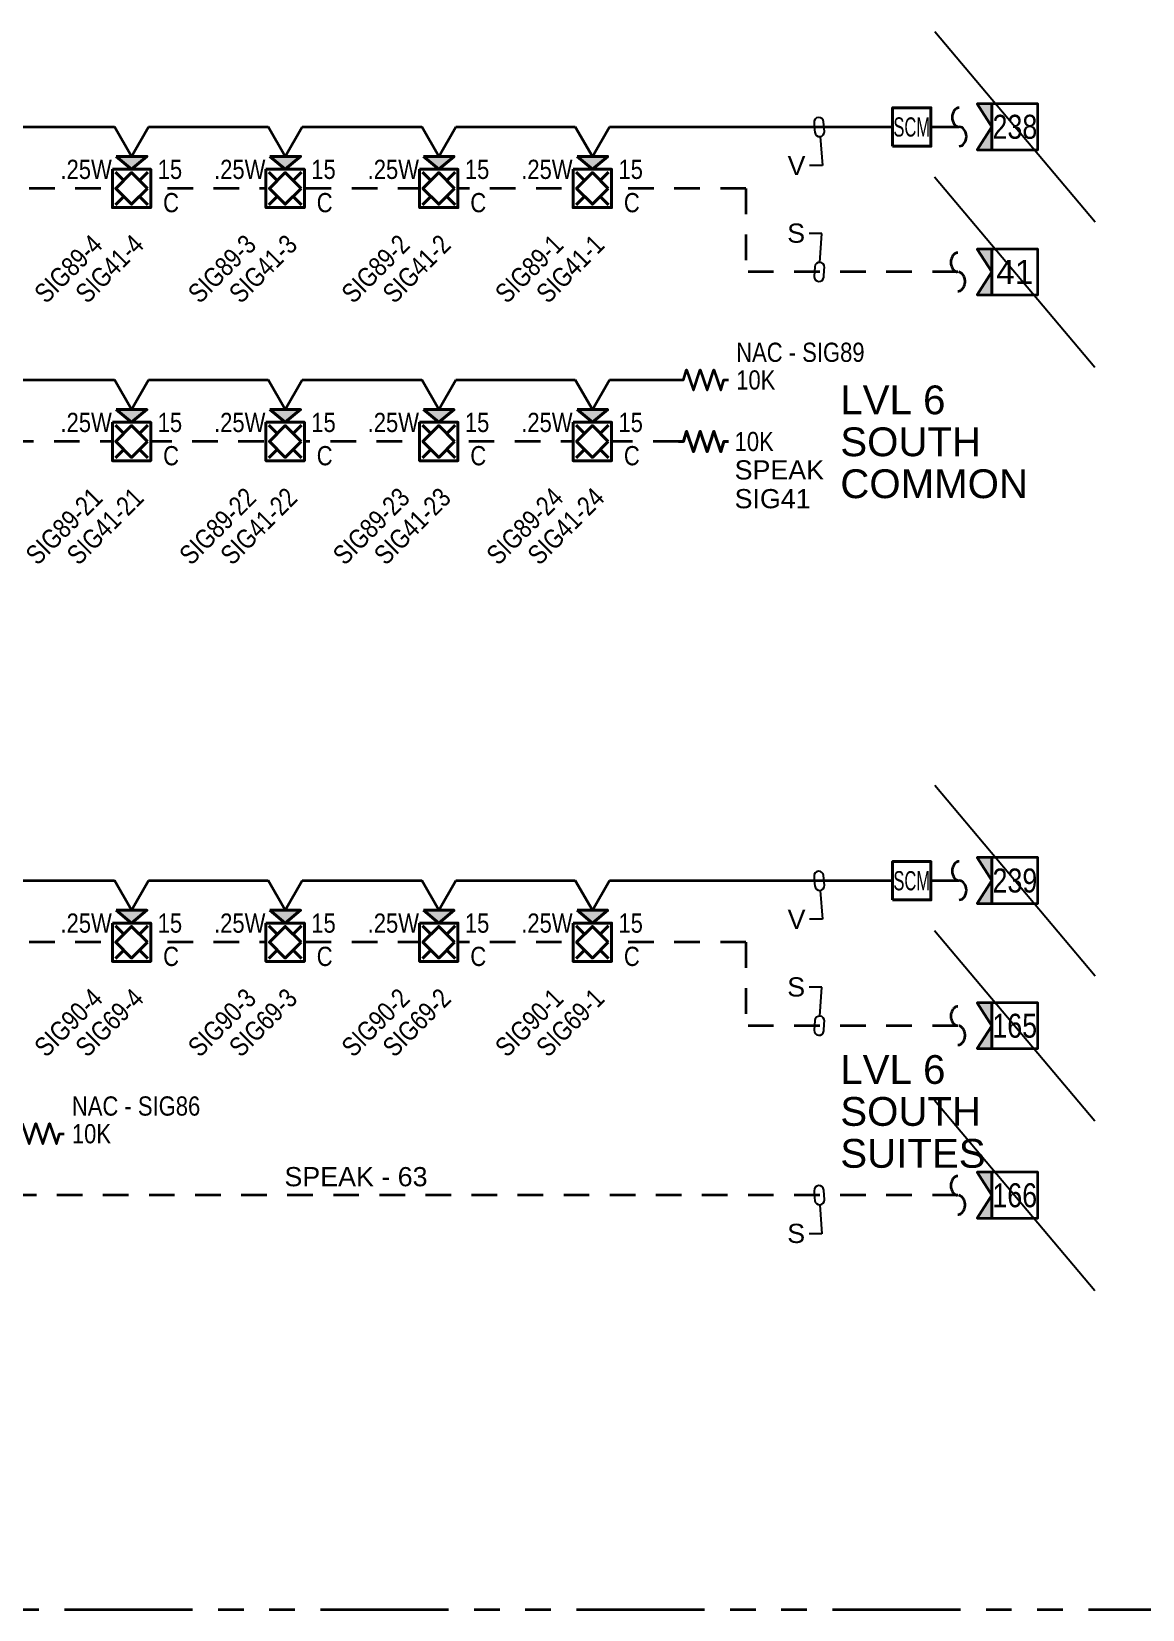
# Model space of a CAD drawing. Header units: inches. Extents: x 84 to 207, y -12 to 77.
# Drawn here: x 137.6 to 143.03, y 37.36 to 45.07 of the extents above; entities that cross this region are included whole.
import ezdxf
from ezdxf import colors
from ezdxf.entities.mleader import LeaderData, LeaderLine
from ezdxf.enums import TextEntityAlignment as Align
from ezdxf.math import Vec2, Vec3

# ---------------------------------------------------------------- set-up
doc = ezdxf.new("R2010")
doc.units = ezdxf.units.IN
doc.header["$MEASUREMENT"] = 0
doc.set_wipeout_variables(frame=1)
doc.linetypes.add('HIDDEN2', pattern=[0.1875, 0.125, -0.0625])
doc.linetypes.add('PHANTOM2', pattern=[1.25, 0.625, -0.125, 0.125, -0.125, 0.125, -0.125])
for name, color, linetype, lineweight in [('F-ALRM-DTCT', 23, 'Continuous', 40), ('F-ALRM-INDC', 83, 'Continuous', 40), ('F-ALRM-WIRE', 6, 'Continuous', 35), ('F-ALRM-WIRE-DTCT', 151, 'Continuous', 35), ('F-ALRM-WIRE-INDC', 3, 'Continuous', 35), ('F-ALRM-WIRE-SPKR', 221, 'HIDDEN2', 35), ('F-ANNO-DTCT', 151, 'Continuous', 25), ('F-ANNO-DTCT-ADDR', 143, 'Continuous', 25), ('F-ANNO-DTCT-DESC', 150, 'Continuous', 25), ('F-ANNO-DTCT-NOTE', 140, 'Continuous', 25), ('F-ANNO-INDC', 3, 'Continuous', 25), ('F-ANNO-INDC-ADDR', 91, 'Continuous', 25), ('F-ANNO-INDC-CAND', 120, 'Continuous', 25), ('F-ANNO-INDC-DESC', 111, 'Continuous', 25), ('F-ANNO-INDC-NOTE', 110, 'Continuous', 25), ('F-ANNO-KEYN', 7, 'Continuous', 25), ('F-ANNO-SPKR-ADDR', 210, 'Continuous', 25), ('F-ANNO-SPKR-WATT', 220, 'Continuous', 25), ('F-ANNO-TEXT', 7, 'Continuous', 25), ('F-ANNO-WIPE', 7, 'Continuous', 0)]:
    doc.layers.add(name, color=color, linetype=linetype, lineweight=lineweight)
doc.styles.add('Annotative', font='arial.ttf')
doc.styles.add('Body', font='', dxfattribs={"height": 0.09375})
doc.styles.add('MtXpl_Arial_Narrow', font='arial.ttf')
doc.styles.get("Standard").update_dxf_attribs({"font": 'arial.ttf'})
doc.styles.get('Body').set_extended_font_data('Arial Narrow')

# ---------------------------------------------------------------- blocks, each defined once
blk = doc.blocks.new('*U22')
at = {"color": 0, "linetype": 'ByBlock', "lineweight": -2, "style": 'Body', "flags": 9}
blk.add_attdef('WIREDROP', text='', height=0.00938, dxfattribs=at).set_placement((0, -0.1449), align=Align.MIDDLE_CENTER)
at = {"layer": 'F-ANNO-INDC-ADDR', "style": 'Body', "flags": 8}
blk.add_attdef('NACTAG', text='', height=0.0938, rotation=45, dxfattribs=at).set_placement((-0.2007, -0.2176), align=Align.TOP_RIGHT)
at = {"layer": 'F-ANNO-INDC-DESC', "lineweight": 30, "flags": 51}
blk.add_attdef('DESCRIPTION', text='', height=0.0938, rotation=45, dxfattribs=at).set_placement((0.2007, -0.2176), align=Align.TOP_RIGHT)
at = {"layer": 'F-ANNO-INDC-NOTE', "lineweight": 30, "flags": 104}
blk.add_attdef('NOTES', text='', height=0.0938, dxfattribs=at).set_placement((-0.1927, -0.0693), align=Align.MIDDLE_RIGHT)
at = {"layer": 'F-ANNO-SPKR-ADDR', "style": 'Body', "flags": 8}
blk.add_attdef('SPEAKTAG', text='', height=0.0938, rotation=45, dxfattribs=at).set_placement((0, -0.2176), align=Align.TOP_RIGHT)
at = {"linetype": 'ByBlock', "ltscale": 0.5}
blk.add_wipeout([(-0.0938, 0.0937), (0.0937, 0.0937), (0.0937, -0.0938), (-0.0938, -0.0938)], dxfattribs=at).dxf.layer = 'F-ANNO-WIPE'
at = {"color": 0, "linetype": 'ByBlock', "lineweight": -2, "ltscale": 0.5}
for p, q in [((-0.0387, -0.0387), (-0.0793, -0.0793)), ((0.0793, -0.0793), (0.0387, -0.0387))]:
    blk.add_line(p, q, dxfattribs=at)
at = {"color": 0, "linetype": 'ByBlock', "lineweight": -2, "style": 'Body', "flags": 9}
blk.add_attdef('WIRE', (-0.0007, 0), '', height=0.00938, dxfattribs=at)
for tag, p in [('CONNFROM_SPEAK', (0, -0.1336)), ('CONNFROM_NAC', (0, -0.121)), ('ELEVATION', (0, -0.1084)), ('PID', (0, -0.0962))]:
    blk.add_attdef(tag, text='', height=0.00938, dxfattribs=at).set_placement(p, align=Align.MIDDLE_CENTER)
at = {"layer": 'F-ANNO-INDC', "style": 'Body', "flags": 8}
blk.add_attdef('CEIL', text='', height=0.0938, dxfattribs=at).set_placement((0.1927, -0.0693), align=Align.MIDDLE_CENTER)
at = {"layer": 'F-ANNO-INDC-CAND', "style": 'Body', "flags": 8}
blk.add_attdef('CD', text='', height=0.0938, dxfattribs=at).set_placement((0.1871, 0.0933), align=Align.MIDDLE_CENTER)
at = {"layer": 'F-ANNO-INDC-NOTE', "style": 'Body'}
blk.add_attdef('NOTE', text='', height=0.0938, dxfattribs=at).set_placement((-0.1927, -0.0693), align=Align.MIDDLE_CENTER)
at = {"linetype": 'ByBlock'}
blk.add_wipeout([(-0.075, 0.1562), (0, 0.0937), (0.075, 0.1562)], dxfattribs=at).dxf.layer = 'F-ANNO-WIPE'
h = blk.add_hatch(color=0)
h.dxf.hatch_style = 1
h.paths.add_polyline_path([(0.075, 0.1562), (-0.075, 0.1562), (0, 0.0937)])
at = {"color": 0, "linetype": 'ByBlock', "lineweight": -2, "ltscale": 0.5}
for p, q in [((-0.0387, 0.0387), (-0.0793, 0.0793)), ((0.0793, 0.0793), (0.0387, 0.0387))]:
    blk.add_line(p, q, dxfattribs=at)
at = {"color": 0, "linetype": 'ByBlock', "lineweight": -2}
blk.add_lwpolyline([(-0.075, 0.1562), (0, 0.0937), (0.075, 0.1562)], close=True, dxfattribs=at)
at = {"color": 0, "linetype": 'ByBlock', "lineweight": -2, "ltscale": 0.5}
for points in [[(-0.0938, 0.0937), (0.0937, 0.0937), (0.0937, -0.0938), (-0.0938, -0.0938)], [(0.0774, 0), (0, 0.0774), (-0.0774, 0), (0, -0.0774)]]:
    blk.add_lwpolyline(points, close=True, dxfattribs=at)
at = {"layer": 'F-ANNO-INDC', "style": 'Body', "flags": 8}
for tag, p in [('WG', (-0.1927, 0.229)), ('WP', (0.1927, 0.229))]:
    blk.add_attdef(tag, text='', height=0.0938, dxfattribs=at).set_placement(p, align=Align.MIDDLE_CENTER)
at = {"layer": 'F-ANNO-SPKR-WATT', "linetype": 'Continuous', "style": 'Body', "flags": 8}
blk.add_attdef('WATT', text='', height=0.0938, dxfattribs=at).set_placement((-0.2221, 0.0933), align=Align.MIDDLE_CENTER)
blk = doc.blocks.new('*U120')
at = {"color": 0, "linetype": 'ByBlock', "lineweight": -2}
for points in [[(0, 0.1557), (-0.0833, 0.3)], [(0, 0.1557), (0.0833, 0.3)], [(0.0833, 0.3), (1.7917, 0.3)]]:
    blk.add_lwpolyline(points, dxfattribs=at)
blk = doc.blocks.new('TML-LEFT')
at = {"layer": 'F-ALRM-WIRE'}
h = blk.add_hatch(color=256, dxfattribs=at)
h.dxf.hatch_style = 1
h.paths.add_polyline_path([(0.0717, 0.1119), (0, 0.1119), (0.0717, 0), (0, -0.1119), (0.0717, -0.1119)])
for points in [[(0.0717, 0.1119), (0, 0.1119), (0.0717, 0), (0, -0.1119), (0.0717, -0.1119)], [(0.0717, -0.1119), (0.2956, -0.1119), (0.2956, 0.1119), (0.0717, 0.1119)]]:
    blk.add_lwpolyline(points, close=True, dxfattribs=at)
at = {"style": 'Annotative'}
blk.add_attdef('#', text='', height=0.1172, dxfattribs=at).set_placement((0.1837, 0), align=Align.MIDDLE_CENTER)
blk = doc.blocks.new('*U86')
at = {"color": 0}
for centre, major_axis in [((-0.046875, 0), (-0.046875, 0)), ((0.046875, 0), (0.046875, 0))]:
    blk.add_ellipse(centre, major_axis=major_axis, ratio=0.7409255, start_param=0, end_param=3.14159265, dxfattribs=at)
blk = doc.blocks.new('WireTagLoop')
at = {"color": 0, "linetype": 'ByBlock', "lineweight": -2}
blk.add_lwpolyline([(-0.5, 0.5, 0.999484), (-0.5, -0.5), (0.5, -0.5, 0.999484), (0.5, 0.5, 0.000258)], format="xyb", close=True, dxfattribs=at)
blk = doc.blocks.new('*U85')
at = {"color": 0}
for centre, major_axis in [((-0.046875, 0), (-0.046875, 0)), ((0.046875, 0), (0.046875, 0))]:
    blk.add_ellipse(centre, major_axis=major_axis, ratio=0.7409255, start_param=0, end_param=3.14159265, dxfattribs=at)
blk = doc.blocks.new('*U70')
at = {"color": 0, "linetype": 'ByBlock', "lineweight": -2, "style": 'Body', "flags": 9}
for tag, p in [('WIREDROP', (-0.0369, -0.0787)), ('POINTTYPE', (-0.0369, -0.0525)), ('ELEVATION', (-0.0369, -0.0669))]:
    blk.add_attdef(tag, p, '', height=0.00937, dxfattribs=at)
at = {"layer": 'F-ANNO-DTCT-ADDR', "style": 'Body', "flags": 8}
blk.add_attdef('ADDRESS', text='', height=0.0938, dxfattribs=at).set_placement((0, -0.1239), align=Align.TOP_RIGHT)
at = {"layer": 'F-ANNO-DTCT-DESC', "lineweight": 30, "flags": 104}
blk.add_attdef('DESCRIPTION', text='', height=0.0938, dxfattribs=at).set_placement((0.1491, -0.1239), align=Align.TOP_RIGHT)
at = {"layer": 'F-ANNO-DTCT-NOTE', "lineweight": 25, "flags": 104}
blk.add_attdef('NOTES', text='', height=0.0938, dxfattribs=at).set_placement((-0.1509, 0.1641), align=Align.TOP_RIGHT)
at = {"layer": 'F-ANNO-DTCT-NOTE', "lineweight": 25, "style": 'Body'}
blk.add_attdef('NOTE', text='', height=0.0938, dxfattribs=at).set_placement((-0.1509, 0.1641), align=Align.TOP_RIGHT)
at = {"linetype": 'ByBlock', "lineweight": -2, "ltscale": 0.5}
blk.add_wipeout([(-0.0938, 0), (0.0938, 0), (0.0938, 0.1875), (-0.0938, 0.1875)], dxfattribs=at).dxf.layer = 'F-ANNO-WIPE'
at = {"color": 0, "linetype": 'ByBlock', "lineweight": -2, "ltscale": 0.5}
blk.add_lwpolyline([(-0.0938, 0), (0.0938, 0), (0.0938, 0.1875), (-0.0938, 0.1875)], close=True, dxfattribs=at)
at = {"color": 0, "linetype": 'ByBlock', "lineweight": -2, "style": 'Body', "flags": 8}
blk.add_attdef('DEVICE_TYPE', text='', height=0.0938, dxfattribs=at).set_placement((0, 0.0938), align=Align.MIDDLE)
at = {"color": 0, "linetype": 'ByBlock', "lineweight": -2, "style": 'Body'}
for tag, p, flags in [('WIRE', (0, 0.0938), 11), ('RISER', (0, 0.0938), 11), ('DEVTYPE', (-0.0369, -0.0386), 9)]:
    blk.add_attdef(tag, p, '', height=0.00937, dxfattribs=dict(at, flags=flags))
at = {"layer": 'F-ANNO-DTCT', "lineweight": 25, "style": 'Body', "flags": 8}
blk.add_attdef('WP', text='', height=0.0938, dxfattribs=at).set_placement((0.1886, 0.1733), align=Align.MIDDLE)
blk.add_attdef('WG', text='', height=0.0938, dxfattribs=at).set_placement((-0.1873, 0.0485), align=Align.MIDDLE_CENTER)
blk = doc.blocks.new('*U64')
at = {"color": 0, "linetype": 'ByBlock', "lineweight": -2}
for points in [[(0, 0.1557), (-0.0833, 0.3)], [(0, 0.1557), (0.0833, 0.3)], [(0.0833, 0.3), (0.6667, 0.3)]]:
    blk.add_lwpolyline(points, dxfattribs=at)
blk = doc.blocks.new('*U124')
at = {"color": 0, "linetype": 'ByBlock', "lineweight": -2}
for points in [[(0, 0.1557), (-0.0833, 0.3)], [(0, 0.1557), (0.0833, 0.3)], [(0.0833, 0.3), (0.4211, 0.3)]]:
    blk.add_lwpolyline(points, dxfattribs=at)
blk = doc.blocks.new('*U122')
at = {"color": 0, "linetype": 'ByBlock', "lineweight": -2}
blk.add_lwpolyline([(0, 0), (0.0242, 0), (0.0389, 0.0502), (0.0724, -0.0502), (0.1059, 0.0502), (0.1393, -0.0502), (0.1728, 0.0502), (0.2063, -0.0502), (0.2212, 0), (0.244, 0)], dxfattribs=at)
at = {"layer": 'F-ANNO-DTCT-NOTE', "lineweight": -3, "style": 'Body'}
blk.add_text('10K', height=0.09375, dxfattribs=at).set_placement((0.2813, 0), align=Align.MIDDLE_LEFT)
blk.add_attdef('CIRCUIT', text='', height=0.0938, dxfattribs=at).set_placement((0.2813, 0.1353), align=Align.MIDDLE_LEFT)
blk = doc.blocks.new('*U123')
at = {"color": 0, "linetype": 'ByBlock', "lineweight": -2}
blk.add_lwpolyline([(0, 0), (0.0242, 0), (0.0389, 0.0502), (0.0724, -0.0502), (0.1059, 0.0502), (0.1393, -0.0502), (0.1728, 0.0502), (0.2063, -0.0502), (0.2212, 0), (0.244, 0)], dxfattribs=at)
at = {"layer": 'F-ANNO-INDC-NOTE', "lineweight": -3, "style": 'Body'}
blk.add_text('10K', height=0.09375, dxfattribs=at).set_placement((0.4646, 0), align=Align.MIDDLE_RIGHT)
blk.add_attdef('CIRCUIT', text='', height=0.0938, dxfattribs=at).set_placement((0.9149, 0), align=Align.MIDDLE_RIGHT)

msp = doc.modelspace()

# ---------------------------------------------------------------- linework, layer by layer
at = {"layer": 'Defpoints', "color": 1}
for p, q in [((142.0106, 44.3599), (142.7935, 43.4298)), ((142.0106, 40.6784), (142.7935, 39.7483)), ((142.0106, 39.8504), (142.7935, 38.9203))]:
    msp.add_line(p, q, dxfattribs=at)
at = {"layer": 'F-ALRM-WIRE-DTCT', "color": 251, "linetype": 'PHANTOM2', "true_color": 0x636466}
msp.add_line((119.0119, 37.3624), (147.5653, 37.3624), dxfattribs=at)
at = {"layer": 'F-ALRM-WIRE-SPKR'}
for points in [[(141.0895, 44.3026), (131.8083, 44.3026)], [(141.0895, 44.3026), (141.0895, 43.8949)], [(142.1246, 43.8949), (141.0895, 43.8949)], [(140.7606, 43.0667), (131.4371, 43.0667)], [(141.0895, 40.6213), (131.8083, 40.6213)], [(141.0895, 40.6213), (141.0895, 40.2134)], [(142.1246, 40.2134), (141.0895, 40.2134)], [(142.1246, 39.3854), (131.4371, 39.3854)]]:
    msp.add_lwpolyline(points, dxfattribs=at)

# ---------------------------------------------------------------- block references
at = {"layer": 'F-ALRM-INDC'}
msp.add_blockref('*U123', (140.7606, 43.0667), dxfattribs=at)
at = {"layer": 'F-ALRM-WIRE-INDC', "rotation": 90}
for p in [(142.1312, 44.6032), (142.1312, 40.9219)]:
    msp.add_blockref('*U85', p, dxfattribs=at)
at = {"layer": 'F-ALRM-WIRE-INDC'}
for p, values in [((140.7606, 43.3672), {'CIRCUIT': 'NAC - SIG89'}), ((137.5166, 39.6859), {'CIRCUIT': 'NAC - SIG86'})]:
    msp.add_blockref('*U122', p, dxfattribs=at).add_auto_attribs(values)
at = {"layer": 'F-ALRM-WIRE-SPKR', "rotation": 90}
for p in [(142.1246, 43.8949), (142.1246, 40.2134), (142.1246, 39.3854)]:
    msp.add_blockref('*U86', p, dxfattribs=at)
at = {"layer": 'F-ANNO-KEYN'}
ref = msp.add_blockref('TML-LEFT', (142.2191, 44.6038), dxfattribs=at)
ref.add_attrib('#', '238', dxfattribs={"layer": '0', "height": 0.1172, "style": 'Annotative', "width": 0.8}).set_placement((142.4028, 44.6038), align=Align.MIDDLE_CENTER)
msp.add_blockref('TML-LEFT', (142.2184, 43.8949), dxfattribs=at).add_auto_attribs({'#': '41'})
ref = msp.add_blockref('TML-LEFT', (142.2191, 40.9225), dxfattribs=at)
ref.add_attrib('#', '239', dxfattribs={"layer": '0', "height": 0.1172, "style": 'Annotative', "width": 0.8}).set_placement((142.4028, 40.9225), align=Align.MIDDLE_CENTER)
ref = msp.add_blockref('TML-LEFT', (142.2184, 40.2134), dxfattribs=at)
ref.add_attrib('#', '165', dxfattribs={"layer": '0', "height": 0.1172, "style": 'Annotative', "width": 0.8}).set_placement((142.402, 40.2134), align=Align.MIDDLE_CENTER)
ref = msp.add_blockref('TML-LEFT', (142.2184, 39.3854), dxfattribs=at)
ref.add_attrib('#', '166', dxfattribs={"layer": '0', "height": 0.1172, "style": 'Annotative', "width": 0.8}).set_placement((142.402, 39.3854), align=Align.MIDDLE_CENTER)

# ---------------------------------------------------------------- texts
at = {"layer": 'F-ALRM-INDC', "style": 'MtXpl_Arial_Narrow'}
for s, p in [('SPEAK', (141.0341, 42.8811)), ('SIG41', (141.0341, 42.7406)), ('SPEAK - 63', (138.8358, 39.4292))]:
    msp.add_text(s, height=0.09375, dxfattribs=at).set_placement(p)
at = {"layer": 'F-ANNO-TEXT', "color": 8, "true_color": 0x808080, "style": 'MtXpl_Arial_Narrow'}
for s, p in [('LVL 6', (141.5502, 43.1997)), ('SOUTH', (141.5502, 42.9949)), ('COMMON', (141.5502, 42.7901)), ('LVL 6', (141.5502, 39.9292)), ('SOUTH', (141.5502, 39.7244)), ('SUITES', (141.5502, 39.5196))]:
    msp.add_text(s, height=0.14062, dxfattribs=at).set_placement(p)

# ---------------------------------------------------------------- leaders
at = {"layer": 'F-ALRM-WIRE-INDC'}
ml = msp.add_multileader_mtext('Standard', dxfattribs=at)
ml.set_content('V', color=256, style='MtXpl_Arial_Narrow')
ml.set_leader_properties(color=256, linetype='Continuous')
ml.set_arrow_properties(name='WireTagLoop')
ml.build(insert=Vec2(0, 0))
ml.multileader.update_dxf_attribs({"text_left_attachment_type": 2, "text_right_attachment_type": 2, "text_bottom_attachment_type": 2, "dogleg_length": 0.0625, "arrow_head_size": 0.0469})
ctx = ml.context
ctx.base_point, ctx.char_height, ctx.arrow_head_size, ctx.landing_gap_size, ctx.plane_origin = Vec3(141.2745, 44.4148), 0.0938, 0.0469, 0.02, Vec3(99.3318, 54.5304)
ctx.left_attachment, ctx.right_attachment, ctx.top_attachment, ctx.text_align_type = 2, 2, 2, 2
notes = []
notes.append((ctx, [(0, (1, 1, 0), (141.4627, 44.4148), (-1, 0), 0.0625, [(0, [(141.4473, 44.6026)], 0, [])])]))
ctx.mtext.insert, ctx.mtext.alignment, ctx.mtext.flow_direction = Vec3(141.3802, 44.4616), 3, 5
ml = msp.add_multileader_mtext('Standard', dxfattribs=at)
ml.set_content('V', color=256, style='MtXpl_Arial_Narrow')
ml.set_leader_properties(color=256, linetype='Continuous')
ml.set_arrow_properties(name='WireTagLoop')
ml.build(insert=Vec2(0, 0))
ml.multileader.update_dxf_attribs({"text_left_attachment_type": 2, "text_right_attachment_type": 2, "text_bottom_attachment_type": 2, "dogleg_length": 0.0625, "arrow_head_size": 0.0469})
ctx = ml.context
ctx.base_point, ctx.char_height, ctx.arrow_head_size, ctx.landing_gap_size, ctx.plane_origin = Vec3(141.2745, 40.7333), 0.0938, 0.0469, 0.02, Vec3(99.3318, 50.8489)
ctx.left_attachment, ctx.right_attachment, ctx.top_attachment, ctx.text_align_type = 2, 2, 2, 2
notes.append((ctx, [(0, (1, 1, 0), (141.4627, 40.7333), (-1, 0), 0.0625, [(0, [(141.4473, 40.9211)], 0, [])])]))
ctx.mtext.insert, ctx.mtext.alignment, ctx.mtext.flow_direction = Vec3(141.3802, 40.7801), 3, 5
at = {"layer": 'F-ALRM-WIRE-SPKR'}
ml = msp.add_multileader_mtext('Standard', dxfattribs=at)
ml.set_content('S', color=256, style='MtXpl_Arial_Narrow')
ml.set_leader_properties(color=256, linetype='Continuous')
ml.set_arrow_properties(name='WireTagLoop')
ml.build(insert=Vec2(0, 0))
ml.multileader.update_dxf_attribs({"text_left_attachment_type": 2, "text_right_attachment_type": 2, "text_bottom_attachment_type": 2, "dogleg_length": 0.0625, "arrow_head_size": 0.0469})
ctx = ml.context
ctx.base_point, ctx.char_height, ctx.arrow_head_size, ctx.landing_gap_size, ctx.plane_origin = Vec3(141.2836, 44.0827), 0.0938, 0.0469, 0.02, Vec3(99.3318, 65.0352)
ctx.left_attachment, ctx.right_attachment, ctx.top_attachment, ctx.text_align_type = 2, 2, 2, 2
notes.append((ctx, [(0, (1, 1, 0), (141.4608, 44.0827), (-1, 0), 0.0625, [(0, [(141.4473, 43.8949)], 0, [])])]))
ctx.mtext.insert, ctx.mtext.alignment, ctx.mtext.flow_direction = Vec3(141.3783, 44.1312), 3, 5
ml = msp.add_multileader_mtext('Standard', dxfattribs=at)
ml.set_content('S', color=256, style='MtXpl_Arial_Narrow')
ml.set_leader_properties(color=256, linetype='Continuous')
ml.set_arrow_properties(name='WireTagLoop')
ml.build(insert=Vec2(0, 0))
ml.multileader.update_dxf_attribs({"text_left_attachment_type": 2, "text_right_attachment_type": 2, "text_bottom_attachment_type": 2, "dogleg_length": 0.0625, "arrow_head_size": 0.0469})
ctx = ml.context
ctx.base_point, ctx.char_height, ctx.arrow_head_size, ctx.landing_gap_size, ctx.plane_origin = Vec3(141.2836, 40.4012), 0.0938, 0.0469, 0.02, Vec3(99.3318, 61.3537)
ctx.left_attachment, ctx.right_attachment, ctx.top_attachment, ctx.text_align_type = 2, 2, 2, 2
notes.append((ctx, [(0, (1, 1, 0), (141.4608, 40.4012), (-1, 0), 0.0625, [(0, [(141.4473, 40.2134)], 0, [])])]))
ctx.mtext.insert, ctx.mtext.alignment, ctx.mtext.flow_direction = Vec3(141.3783, 40.4497), 3, 5
ml = msp.add_multileader_mtext('Standard', dxfattribs=at)
ml.set_content('S', color=256, style='MtXpl_Arial_Narrow')
ml.set_leader_properties(color=256, linetype='Continuous')
ml.set_arrow_properties(name='WireTagLoop')
ml.build(insert=Vec2(0, 0))
ml.multileader.update_dxf_attribs({"text_left_attachment_type": 2, "text_right_attachment_type": 2, "text_bottom_attachment_type": 2, "dogleg_length": 0.0625, "arrow_head_size": 0.0469})
ctx = ml.context
ctx.base_point, ctx.char_height, ctx.arrow_head_size, ctx.landing_gap_size, ctx.plane_origin = Vec3(141.2836, 39.1975), 0.0938, 0.0469, 0.02, Vec3(99.3318, 49.3131)
ctx.left_attachment, ctx.right_attachment, ctx.top_attachment, ctx.text_align_type = 2, 2, 2, 2
notes.append((ctx, [(0, (1, 1, 0), (141.4608, 39.1975), (-1, 0), 0.0625, [(0, [(141.4473, 39.3854)], 0, [])])]))
ctx.mtext.insert, ctx.mtext.alignment, ctx.mtext.flow_direction = Vec3(141.3783, 39.246), 3, 5
for ctx, leaders in notes:
    for number, flags, end, landing, length, lines in leaders:
        leader = LeaderData()
        leader.index, (leader.has_last_leader_line, leader.has_dogleg_vector, leader.attachment_direction) = number, flags
        leader.last_leader_point, leader.dogleg_vector, leader.dogleg_length = Vec3(end), Vec3(landing), length
        for number, points, colour, breaks in lines:
            line = LeaderLine()
            line.index, line.vertices, line.color, line.breaks = number, Vec3.list(points), colors.encode_raw_color(colour), breaks
            leader.lines.append(line)
        ctx.leaders.append(leader)

# ---------------------------------------------------------------- next in the draw order: block references
at = {"layer": 'F-ALRM-INDC'}
ref = msp.add_blockref('*U22', (140.3395, 44.3026), dxfattribs=at)
ref.add_attrib('CEIL', 'C', dxfattribs={"layer": 'F-ANNO-INDC', "height": 0.0938, "style": 'Body'}).set_placement((140.5322, 44.2333), align=Align.MIDDLE_CENTER)
ref.add_attrib('NACTAG', 'SIG89-1', dxfattribs={"layer": 'F-ANNO-INDC-ADDR', "height": 0.09375, "rotation": 45, "style": 'Body'}).set_placement((140.1388, 44.085), align=Align.TOP_RIGHT)
ref.add_attrib('CD', '15', dxfattribs={"layer": 'F-ANNO-INDC-CAND', "height": 0.09375, "style": 'Body'}).set_placement((140.5266, 44.3959), align=Align.MIDDLE_CENTER)
ref.add_attrib('SPEAKTAG', 'SIG41-1', dxfattribs={"layer": 'F-ANNO-SPKR-ADDR', "height": 0.09375, "rotation": 45, "style": 'Body'}).set_placement((140.3395, 44.085), align=Align.TOP_RIGHT)
ref.add_attrib('WATT', '.25W', dxfattribs={"layer": 'F-ANNO-SPKR-WATT', "linetype": 'Continuous', "height": 0.09375, "style": 'Body'}).set_placement((140.1175, 44.3959), align=Align.MIDDLE_CENTER)
ref = msp.add_blockref('*U22', (138.0895, 43.0667), dxfattribs=at)
ref.add_attrib('CEIL', 'C', dxfattribs={"layer": 'F-ANNO-INDC', "height": 0.0938, "style": 'Body'}).set_placement((138.2822, 42.9974), align=Align.MIDDLE_CENTER)
ref.add_attrib('NACTAG', 'SIG89-21', dxfattribs={"layer": 'F-ANNO-INDC-ADDR', "height": 0.09375, "rotation": 45, "style": 'Body'}).set_placement((137.8888, 42.8491), align=Align.TOP_RIGHT)
ref.add_attrib('CD', '15', dxfattribs={"layer": 'F-ANNO-INDC-CAND', "height": 0.09375, "style": 'Body'}).set_placement((138.2766, 43.1599), align=Align.MIDDLE_CENTER)
ref.add_attrib('SPEAKTAG', 'SIG41-21', dxfattribs={"layer": 'F-ANNO-SPKR-ADDR', "height": 0.09375, "rotation": 45, "style": 'Body'}).set_placement((138.0895, 42.8491), align=Align.TOP_RIGHT)
ref.add_attrib('WATT', '.25W', dxfattribs={"layer": 'F-ANNO-SPKR-WATT', "linetype": 'Continuous', "height": 0.09375, "style": 'Body'}).set_placement((137.8675, 43.1599), align=Align.MIDDLE_CENTER)
ref = msp.add_blockref('*U22', (140.3395, 40.6213), dxfattribs=at)
ref.add_attrib('CEIL', 'C', dxfattribs={"layer": 'F-ANNO-INDC', "height": 0.0938, "style": 'Body'}).set_placement((140.5322, 40.552), align=Align.MIDDLE_CENTER)
ref.add_attrib('NACTAG', 'SIG90-1', dxfattribs={"layer": 'F-ANNO-INDC-ADDR', "height": 0.09375, "rotation": 45, "style": 'Body'}).set_placement((140.1388, 40.4037), align=Align.TOP_RIGHT)
ref.add_attrib('CD', '15', dxfattribs={"layer": 'F-ANNO-INDC-CAND', "height": 0.09375, "style": 'Body'}).set_placement((140.5266, 40.7146), align=Align.MIDDLE_CENTER)
ref.add_attrib('SPEAKTAG', 'SIG69-1', dxfattribs={"layer": 'F-ANNO-SPKR-ADDR', "height": 0.09375, "rotation": 45, "style": 'Body'}).set_placement((140.3395, 40.4037), align=Align.TOP_RIGHT)
ref.add_attrib('WATT', '.25W', dxfattribs={"layer": 'F-ANNO-SPKR-WATT', "linetype": 'Continuous', "height": 0.09375, "style": 'Body'}).set_placement((140.1175, 40.7146), align=Align.MIDDLE_CENTER)

# ---------------------------------------------------------------- next in the draw order: block references
ref = msp.add_blockref('*U22', (139.5895, 44.3026), dxfattribs=at)
ref.add_attrib('CEIL', 'C', dxfattribs={"layer": 'F-ANNO-INDC', "height": 0.0938, "style": 'Body'}).set_placement((139.7822, 44.2333), align=Align.MIDDLE_CENTER)
ref.add_attrib('NACTAG', 'SIG89-2', dxfattribs={"layer": 'F-ANNO-INDC-ADDR', "height": 0.09375, "rotation": 45, "style": 'Body'}).set_placement((139.3888, 44.085), align=Align.TOP_RIGHT)
ref.add_attrib('CD', '15', dxfattribs={"layer": 'F-ANNO-INDC-CAND', "height": 0.09375, "style": 'Body'}).set_placement((139.7766, 44.3959), align=Align.MIDDLE_CENTER)
ref.add_attrib('SPEAKTAG', 'SIG41-2', dxfattribs={"layer": 'F-ANNO-SPKR-ADDR', "height": 0.09375, "rotation": 45, "style": 'Body'}).set_placement((139.5895, 44.085), align=Align.TOP_RIGHT)
ref.add_attrib('WATT', '.25W', dxfattribs={"layer": 'F-ANNO-SPKR-WATT', "linetype": 'Continuous', "height": 0.09375, "style": 'Body'}).set_placement((139.3675, 44.3959), align=Align.MIDDLE_CENTER)
ref = msp.add_blockref('*U22', (138.8395, 43.0667), dxfattribs=at)
ref.add_attrib('CEIL', 'C', dxfattribs={"layer": 'F-ANNO-INDC', "height": 0.0938, "style": 'Body'}).set_placement((139.0322, 42.9974), align=Align.MIDDLE_CENTER)
ref.add_attrib('NACTAG', 'SIG89-22', dxfattribs={"layer": 'F-ANNO-INDC-ADDR', "height": 0.09375, "rotation": 45, "style": 'Body'}).set_placement((138.6388, 42.8491), align=Align.TOP_RIGHT)
ref.add_attrib('CD', '15', dxfattribs={"layer": 'F-ANNO-INDC-CAND', "height": 0.09375, "style": 'Body'}).set_placement((139.0266, 43.1599), align=Align.MIDDLE_CENTER)
ref.add_attrib('SPEAKTAG', 'SIG41-22', dxfattribs={"layer": 'F-ANNO-SPKR-ADDR', "height": 0.09375, "rotation": 45, "style": 'Body'}).set_placement((138.8395, 42.8491), align=Align.TOP_RIGHT)
ref.add_attrib('WATT', '.25W', dxfattribs={"layer": 'F-ANNO-SPKR-WATT', "linetype": 'Continuous', "height": 0.09375, "style": 'Body'}).set_placement((138.6175, 43.1599), align=Align.MIDDLE_CENTER)
ref = msp.add_blockref('*U22', (139.5895, 40.6213), dxfattribs=at)
ref.add_attrib('CEIL', 'C', dxfattribs={"layer": 'F-ANNO-INDC', "height": 0.0938, "style": 'Body'}).set_placement((139.7822, 40.552), align=Align.MIDDLE_CENTER)
ref.add_attrib('NACTAG', 'SIG90-2', dxfattribs={"layer": 'F-ANNO-INDC-ADDR', "height": 0.09375, "rotation": 45, "style": 'Body'}).set_placement((139.3888, 40.4037), align=Align.TOP_RIGHT)
ref.add_attrib('CD', '15', dxfattribs={"layer": 'F-ANNO-INDC-CAND', "height": 0.09375, "style": 'Body'}).set_placement((139.7766, 40.7146), align=Align.MIDDLE_CENTER)
ref.add_attrib('SPEAKTAG', 'SIG69-2', dxfattribs={"layer": 'F-ANNO-SPKR-ADDR', "height": 0.09375, "rotation": 45, "style": 'Body'}).set_placement((139.5895, 40.4037), align=Align.TOP_RIGHT)
ref.add_attrib('WATT', '.25W', dxfattribs={"layer": 'F-ANNO-SPKR-WATT', "linetype": 'Continuous', "height": 0.09375, "style": 'Body'}).set_placement((139.3675, 40.7146), align=Align.MIDDLE_CENTER)
at = {"layer": 'F-ALRM-WIRE-INDC'}
for name, p in [('*U120', (140.3395, 44.3032)), ('*U64', (137.3395, 43.0672)), ('*U120', (140.3395, 40.6219))]:
    msp.add_blockref(name, p, dxfattribs=at)

# ---------------------------------------------------------------- next in the draw order: block references
at = {"layer": 'F-ALRM-DTCT'}
ref = msp.add_blockref('*U70', (141.8989, 44.5091), dxfattribs=at)
ref.add_attrib('DEVICE_TYPE', 'SCM', dxfattribs={"layer": '0', "color": 0, "linetype": 'ByBlock', "lineweight": -2, "height": 0.09375, "style": 'Body', "width": 0.75}).set_placement((141.8989, 44.6029), align=Align.MIDDLE)
ref = msp.add_blockref('*U70', (141.8989, 40.8278), dxfattribs=at)
ref.add_attrib('DEVICE_TYPE', 'SCM', dxfattribs={"layer": '0', "color": 0, "linetype": 'ByBlock', "lineweight": -2, "height": 0.09375, "style": 'Body', "width": 0.75}).set_placement((141.8989, 40.9216), align=Align.MIDDLE)
at = {"layer": 'F-ALRM-INDC'}
ref = msp.add_blockref('*U22', (138.8395, 44.3026), dxfattribs=at)
ref.add_attrib('CEIL', 'C', dxfattribs={"layer": 'F-ANNO-INDC', "height": 0.0938, "style": 'Body'}).set_placement((139.0322, 44.2333), align=Align.MIDDLE_CENTER)
ref.add_attrib('NACTAG', 'SIG89-3', dxfattribs={"layer": 'F-ANNO-INDC-ADDR', "height": 0.09375, "rotation": 45, "style": 'Body'}).set_placement((138.6388, 44.085), align=Align.TOP_RIGHT)
ref.add_attrib('CD', '15', dxfattribs={"layer": 'F-ANNO-INDC-CAND', "height": 0.09375, "style": 'Body'}).set_placement((139.0266, 44.3959), align=Align.MIDDLE_CENTER)
ref.add_attrib('SPEAKTAG', 'SIG41-3', dxfattribs={"layer": 'F-ANNO-SPKR-ADDR', "height": 0.09375, "rotation": 45, "style": 'Body'}).set_placement((138.8395, 44.085), align=Align.TOP_RIGHT)
ref.add_attrib('WATT', '.25W', dxfattribs={"layer": 'F-ANNO-SPKR-WATT', "linetype": 'Continuous', "height": 0.09375, "style": 'Body'}).set_placement((138.6175, 44.3959), align=Align.MIDDLE_CENTER)
ref = msp.add_blockref('*U22', (139.5895, 43.0667), dxfattribs=at)
ref.add_attrib('CEIL', 'C', dxfattribs={"layer": 'F-ANNO-INDC', "height": 0.0938, "style": 'Body'}).set_placement((139.7822, 42.9974), align=Align.MIDDLE_CENTER)
ref.add_attrib('NACTAG', 'SIG89-23', dxfattribs={"layer": 'F-ANNO-INDC-ADDR', "height": 0.09375, "rotation": 45, "style": 'Body'}).set_placement((139.3888, 42.8491), align=Align.TOP_RIGHT)
ref.add_attrib('CD', '15', dxfattribs={"layer": 'F-ANNO-INDC-CAND', "height": 0.09375, "style": 'Body'}).set_placement((139.7766, 43.1599), align=Align.MIDDLE_CENTER)
ref.add_attrib('SPEAKTAG', 'SIG41-23', dxfattribs={"layer": 'F-ANNO-SPKR-ADDR', "height": 0.09375, "rotation": 45, "style": 'Body'}).set_placement((139.5895, 42.8491), align=Align.TOP_RIGHT)
ref.add_attrib('WATT', '.25W', dxfattribs={"layer": 'F-ANNO-SPKR-WATT', "linetype": 'Continuous', "height": 0.09375, "style": 'Body'}).set_placement((139.3675, 43.1599), align=Align.MIDDLE_CENTER)
ref = msp.add_blockref('*U22', (138.8395, 40.6213), dxfattribs=at)
ref.add_attrib('CEIL', 'C', dxfattribs={"layer": 'F-ANNO-INDC', "height": 0.0938, "style": 'Body'}).set_placement((139.0322, 40.552), align=Align.MIDDLE_CENTER)
ref.add_attrib('NACTAG', 'SIG90-3', dxfattribs={"layer": 'F-ANNO-INDC-ADDR', "height": 0.09375, "rotation": 45, "style": 'Body'}).set_placement((138.6388, 40.4037), align=Align.TOP_RIGHT)
ref.add_attrib('CD', '15', dxfattribs={"layer": 'F-ANNO-INDC-CAND', "height": 0.09375, "style": 'Body'}).set_placement((139.0266, 40.7146), align=Align.MIDDLE_CENTER)
ref.add_attrib('SPEAKTAG', 'SIG69-3', dxfattribs={"layer": 'F-ANNO-SPKR-ADDR', "height": 0.09375, "rotation": 45, "style": 'Body'}).set_placement((138.8395, 40.4037), align=Align.TOP_RIGHT)
ref.add_attrib('WATT', '.25W', dxfattribs={"layer": 'F-ANNO-SPKR-WATT', "linetype": 'Continuous', "height": 0.09375, "style": 'Body'}).set_placement((138.6175, 40.7146), align=Align.MIDDLE_CENTER)
at = {"layer": 'F-ALRM-WIRE-INDC'}
for p in [(139.5895, 44.3032), (138.0895, 43.0672), (139.5895, 40.6219)]:
    msp.add_blockref('*U64', p, dxfattribs=at)

# ---------------------------------------------------------------- next in the draw order: linework, layer by layer
at = {"layer": 'Defpoints', "color": 1}
for p, q in [((142.0114, 45.0689), (142.7942, 44.1388)), ((142.0114, 41.3876), (142.7942, 40.4575))]:
    msp.add_line(p, q, dxfattribs=at)

# ---------------------------------------------------------------- next in the draw order: block references
at = {"layer": 'F-ALRM-INDC'}
ref = msp.add_blockref('*U22', (138.0895, 44.3026), dxfattribs=at)
ref.add_attrib('CEIL', 'C', dxfattribs={"layer": 'F-ANNO-INDC', "height": 0.0938, "style": 'Body'}).set_placement((138.2822, 44.2333), align=Align.MIDDLE_CENTER)
ref.add_attrib('NACTAG', 'SIG89-4', dxfattribs={"layer": 'F-ANNO-INDC-ADDR', "height": 0.09375, "rotation": 45, "style": 'Body'}).set_placement((137.8888, 44.085), align=Align.TOP_RIGHT)
ref.add_attrib('CD', '15', dxfattribs={"layer": 'F-ANNO-INDC-CAND', "height": 0.09375, "style": 'Body'}).set_placement((138.2766, 44.3959), align=Align.MIDDLE_CENTER)
ref.add_attrib('SPEAKTAG', 'SIG41-4', dxfattribs={"layer": 'F-ANNO-SPKR-ADDR', "height": 0.09375, "rotation": 45, "style": 'Body'}).set_placement((138.0895, 44.085), align=Align.TOP_RIGHT)
ref.add_attrib('WATT', '.25W', dxfattribs={"layer": 'F-ANNO-SPKR-WATT', "linetype": 'Continuous', "height": 0.09375, "style": 'Body'}).set_placement((137.8675, 44.3959), align=Align.MIDDLE_CENTER)
ref = msp.add_blockref('*U22', (140.3395, 43.0667), dxfattribs=at)
ref.add_attrib('CEIL', 'C', dxfattribs={"layer": 'F-ANNO-INDC', "height": 0.0938, "style": 'Body'}).set_placement((140.5322, 42.9974), align=Align.MIDDLE_CENTER)
ref.add_attrib('NACTAG', 'SIG89-24', dxfattribs={"layer": 'F-ANNO-INDC-ADDR', "height": 0.09375, "rotation": 45, "style": 'Body'}).set_placement((140.1388, 42.8491), align=Align.TOP_RIGHT)
ref.add_attrib('CD', '15', dxfattribs={"layer": 'F-ANNO-INDC-CAND', "height": 0.09375, "style": 'Body'}).set_placement((140.5266, 43.1599), align=Align.MIDDLE_CENTER)
ref.add_attrib('SPEAKTAG', 'SIG41-24', dxfattribs={"layer": 'F-ANNO-SPKR-ADDR', "height": 0.09375, "rotation": 45, "style": 'Body'}).set_placement((140.3395, 42.8491), align=Align.TOP_RIGHT)
ref.add_attrib('WATT', '.25W', dxfattribs={"layer": 'F-ANNO-SPKR-WATT', "linetype": 'Continuous', "height": 0.09375, "style": 'Body'}).set_placement((140.1175, 43.1599), align=Align.MIDDLE_CENTER)
ref = msp.add_blockref('*U22', (138.0895, 40.6213), dxfattribs=at)
ref.add_attrib('CEIL', 'C', dxfattribs={"layer": 'F-ANNO-INDC', "height": 0.0938, "style": 'Body'}).set_placement((138.2822, 40.552), align=Align.MIDDLE_CENTER)
ref.add_attrib('NACTAG', 'SIG90-4', dxfattribs={"layer": 'F-ANNO-INDC-ADDR', "height": 0.09375, "rotation": 45, "style": 'Body'}).set_placement((137.8888, 40.4037), align=Align.TOP_RIGHT)
ref.add_attrib('CD', '15', dxfattribs={"layer": 'F-ANNO-INDC-CAND', "height": 0.09375, "style": 'Body'}).set_placement((138.2766, 40.7146), align=Align.MIDDLE_CENTER)
ref.add_attrib('SPEAKTAG', 'SIG69-4', dxfattribs={"layer": 'F-ANNO-SPKR-ADDR', "height": 0.09375, "rotation": 45, "style": 'Body'}).set_placement((138.0895, 40.4037), align=Align.TOP_RIGHT)
ref.add_attrib('WATT', '.25W', dxfattribs={"layer": 'F-ANNO-SPKR-WATT', "linetype": 'Continuous', "height": 0.09375, "style": 'Body'}).set_placement((137.8675, 40.7146), align=Align.MIDDLE_CENTER)
at = {"layer": 'F-ALRM-WIRE-INDC'}
for p in [(138.8395, 44.3032), (138.8395, 43.0672), (138.8395, 40.6219)]:
    msp.add_blockref('*U64', p, dxfattribs=at)

# ---------------------------------------------------------------- next in the draw order: block references
for name, p in [('*U64', (137.3395, 44.3032)), ('*U64', (138.0895, 44.3032)), ('*U64', (139.5895, 43.0672)), ('*U124', (140.3395, 43.0672)), ('*U64', (137.3395, 40.6219)), ('*U64', (138.0895, 40.6219))]:
    msp.add_blockref(name, p, dxfattribs=at)

doc.saveas('drawing.dxf')
